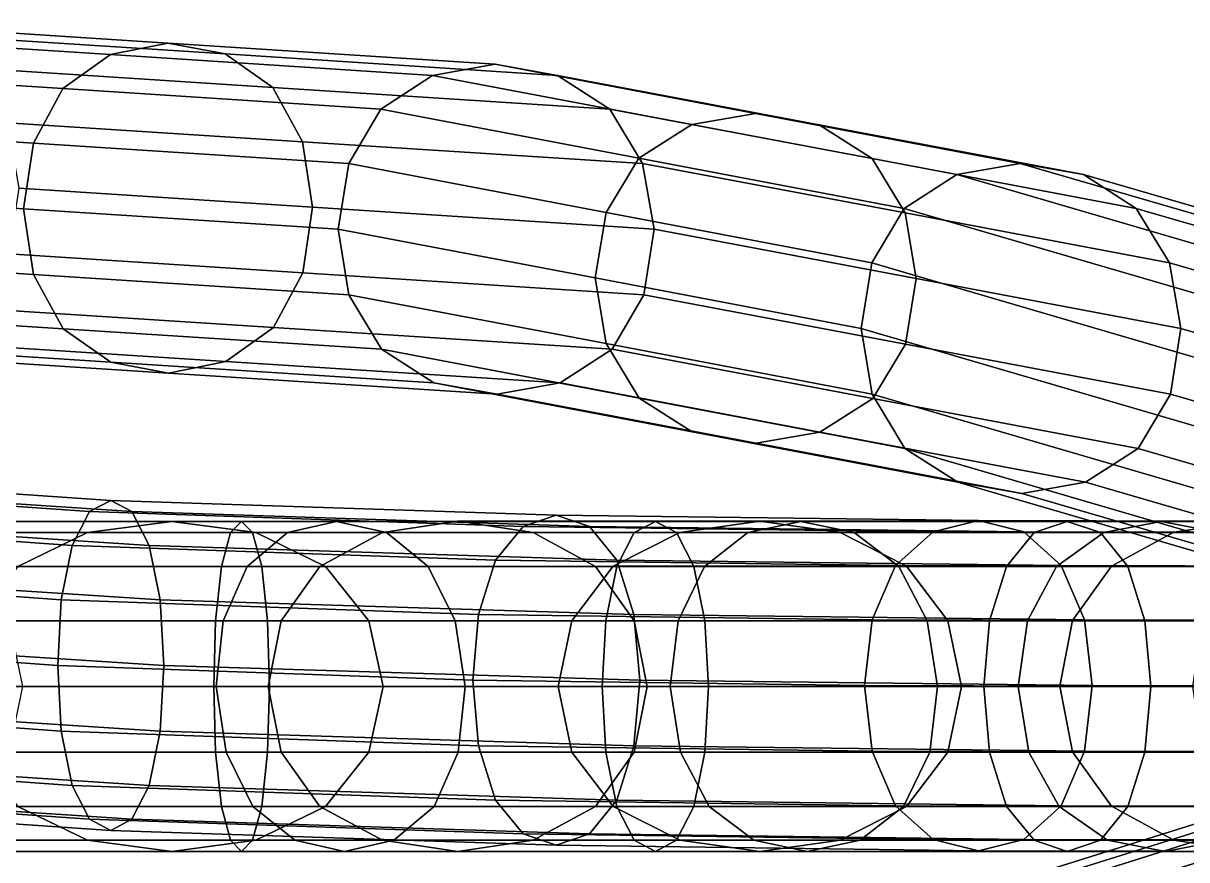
# Model space of a CAD drawing. Extents: x -10606 to 81047, y -69897 to 84397.
# Drawn here: x 47417 to 62993, y -2370 to 8826 of the extents above; entities that cross this region are included whole.
import ezdxf

# ---------------------------------------------------------------- set-up
doc = ezdxf.new("R2010")
doc.units = 0

msp = doc.modelspace()

# ---------------------------------------------------------------- linework, layer by layer
for points in [[(44405.460938, 8675.098633, 97844.484375), (45237.625, 8825.71582, 96836.859375), (49351.300781, 8560.884766, 99582.953125), (48582.949219, 8406.012695, 100628.765625)], [(45237.625, 8825.71582, 96836.859375), (46071.867188, 8675.098633, 95829.523438), (50120.238281, 8414.608398, 98536.34375), (49351.300781, 8560.884766, 99582.953125)], [(43716.789063, 8223.248047, 98679.5), (44405.460938, 8675.098633, 97844.484375), (48582.949219, 8406.012695, 100628.765625), (47946.578125, 7950.667969, 101494.9375)], [(46071.867188, 8675.098633, 95829.523438), (46766.789063, 8223.248047, 94995.390625), (50758.339844, 7966.51709, 97667.820313), (50120.238281, 8414.608398, 98536.34375)], [(49351.300781, 8560.884766, 99582.953125), (53732.355469, 8278.84082, 102507.53125), (52895.554688, 8128.223633, 103503.09375), (48582.949219, 8406.012695, 100628.765625)], [(50120.238281, 8414.608398, 98536.34375), (54571.0625, 8128.223633, 101512.242188), (53732.355469, 8278.84082, 102507.53125), (49351.300781, 8560.884766, 99582.953125)], [(50758.339844, 7966.51709, 97667.820313), (55269.382813, 7676.373047, 100688.054688), (54571.0625, 8128.223633, 101512.242188), (50120.238281, 8414.608398, 98536.34375)], [(48582.949219, 8406.012695, 100628.765625), (52895.554688, 8128.223633, 103503.09375), (52202.976563, 7676.373047, 104328.085938), (47946.578125, 7950.667969, 101494.9375)], [(53732.355469, 8278.84082, 102507.53125), (57219.363281, 7620.085938, 105351.390625), (56366.144531, 7471.519531, 106318.367188), (52895.554688, 8128.223633, 103503.09375)], [(54571.0625, 8128.223633, 101512.242188), (58073.125, 7467.644043, 104383.796875), (57219.363281, 7620.085938, 105351.390625), (53732.355469, 8278.84082, 102507.53125)], [(43289.617188, 7495.265625, 99197.820313), (43716.789063, 8223.248047, 98679.5), (47946.578125, 7950.667969, 101494.9375), (47551.679688, 7220.526367, 102032.4375)], [(46766.789063, 8223.248047, 94995.390625), (47204.03125, 7495.265625, 94478.476563), (51155.914063, 7241.134766, 97126.671875), (50758.339844, 7966.51709, 97667.820313)], [(52895.554688, 8128.223633, 103503.09375), (56366.144531, 7471.519531, 106318.367188), (55659.394531, 7021.463867, 107119.351563), (52202.976563, 7676.373047, 104328.085938)], [(55269.382813, 7676.373047, 100688.054688), (58781.546875, 7014.663086, 103580.914063), (58073.125, 7467.644043, 104383.796875), (54571.0625, 8128.223633, 101512.242188)], [(47946.578125, 7950.667969, 101494.9375), (52202.976563, 7676.373047, 104328.085938), (51773.355469, 6948.390625, 104840.195313), (47551.679688, 7220.526367, 102032.4375)], [(51155.914063, 7241.134766, 97126.671875), (55708.246094, 6948.390625, 100177.242188), (55269.382813, 7676.373047, 100688.054688), (50758.339844, 7966.51709, 97667.820313)], [(52202.976563, 7676.373047, 104328.085938), (55659.394531, 7021.463867, 107119.351563), (55220.777344, 6294.631348, 107616.453125), (51773.355469, 6948.390625, 104840.195313)], [(55708.246094, 6948.390625, 100177.242188), (59222.941406, 6286.57373, 103080.664063), (58781.546875, 7014.663086, 103580.914063), (55269.382813, 7676.373047, 100688.054688)], [(47420.335938, 6341.260742, 102211.210938), (43148.386719, 6616.666992, 99370.757813), (43289.617188, 7495.265625, 99197.820313), (47551.679688, 7220.526367, 102032.4375)], [(51155.914063, 7241.134766, 97126.671875), (47204.03125, 7495.265625, 94478.476563), (47357.414063, 6616.666992, 94307.242188), (51290.359375, 6363.750977, 96943.679688)], [(57219.363281, 7620.085938, 105351.390625), (60762.5625, 6950.715332, 108241.078125), (59914.507813, 6800.098633, 109196.734375), (56366.144531, 7471.519531, 106318.367188)], [(58073.125, 7467.644043, 104383.796875), (61612.113281, 6800.098633, 107285.625), (60762.5625, 6950.715332, 108241.078125), (57219.363281, 7620.085938, 105351.390625)], [(56366.144531, 7471.519531, 106318.367188), (59914.507813, 6800.098633, 109196.734375), (59212.433594, 6348.247559, 109988.648438), (55659.394531, 7021.463867, 107119.351563)], [(58781.546875, 7014.663086, 103580.914063), (62318.683594, 6348.247559, 106494.34375), (61612.113281, 6800.098633, 107285.625), (58073.125, 7467.644043, 104383.796875)], [(51773.355469, 6948.390625, 104840.195313), (51631.210938, 6069.791992, 105011.046875), (47420.335938, 6341.260742, 102211.210938), (47551.679688, 7220.526367, 102032.4375)], [(55861.542969, 6069.791992, 100007.953125), (55708.246094, 6948.390625, 100177.242188), (51155.914063, 7241.134766, 97126.671875), (51290.359375, 6363.750977, 96943.679688)], [(55659.394531, 7021.463867, 107119.351563), (59212.433594, 6348.247559, 109988.648438), (58776.863281, 5620.265625, 110480.210938), (55220.777344, 6294.631348, 107616.453125)], [(59222.941406, 6286.57373, 103080.664063), (62761.488281, 5620.265625, 106003.789063), (62318.683594, 6348.247559, 106494.34375), (58781.546875, 7014.663086, 103580.914063)], [(55220.777344, 6294.631348, 107616.453125), (55074.898438, 5416.534668, 107781.78125), (51631.210938, 6069.791992, 105011.046875), (51773.355469, 6948.390625, 104840.195313)], [(59222.941406, 6286.57373, 103080.664063), (55708.246094, 6948.390625, 100177.242188), (55861.542969, 6069.791992, 100007.953125), (59372.261719, 5408.704102, 102911.4375)], [(60762.5625, 6950.715332, 108241.078125), (66406.648438, 5310.090332, 114069.765625), (65544.6875, 5159.473145, 114952.179688), (59914.507813, 6800.098633, 109196.734375)], [(61612.113281, 6800.098633, 107285.625), (67269.59375, 5159.473145, 113187.492188), (66406.648438, 5310.090332, 114069.765625), (60762.5625, 6950.715332, 108241.078125)], [(59914.507813, 6800.098633, 109196.734375), (65544.6875, 5159.473145, 114952.179688), (64830.882813, 4707.622559, 115683.382813), (59212.433594, 6348.247559, 109988.648438)], [(62318.683594, 6348.247559, 106494.34375), (67986.351563, 4707.622559, 112456.703125), (67269.59375, 5159.473145, 113187.492188), (61612.113281, 6800.098633, 107285.625)], [(43148.386719, 6616.666992, 99370.757813), (47420.335938, 6341.260742, 102211.210938), (47552.800781, 5463.535645, 102030.90625), (43294.132813, 5738.067871, 99198.453125)], [(51160.878906, 5484.841797, 97119.914063), (51290.359375, 6363.750977, 96943.679688), (47357.414063, 6616.666992, 94307.242188), (47223.820313, 5738.067871, 94481.25)], [(47552.800781, 5463.535645, 102030.90625), (47420.335938, 6341.260742, 102211.210938), (51631.210938, 6069.791992, 105011.046875), (51777.5, 5191.192871, 104840.773438)], [(55861.542969, 6069.791992, 100007.953125), (51290.359375, 6363.750977, 96943.679688), (51160.878906, 5484.841797, 97119.914063), (55726.414063, 5191.192871, 100179.789063)], [(58632.503906, 4741.666992, 110644.179688), (55074.898438, 5416.534668, 107781.78125), (55220.777344, 6294.631348, 107616.453125), (58776.863281, 5620.265625, 110480.210938)], [(64387.96875, 3979.640625, 116137.242188), (58776.863281, 5620.265625, 110480.210938), (59212.433594, 6348.247559, 109988.648438), (64830.882813, 4707.622559, 115683.382813)], [(62914.578125, 4741.666992, 105841.046875), (62761.488281, 5620.265625, 106003.789063), (59222.941406, 6286.57373, 103080.664063), (59372.261719, 5408.704102, 102911.4375)], [(67986.351563, 4707.622559, 112456.703125), (62318.683594, 6348.247559, 106494.34375), (62761.488281, 5620.265625, 106003.789063), (68434.03125, 3979.640625, 112003.507813)], [(51777.5, 5191.192871, 104840.773438), (51631.210938, 6069.791992, 105011.046875), (55074.898438, 5416.534668, 107781.78125), (55222.050781, 4537.894531, 107615.007813)], [(59372.261719, 5408.704102, 102911.4375), (55861.542969, 6069.791992, 100007.953125), (55726.414063, 5191.192871, 100179.789063), (59228.617188, 4531.359375, 103074.234375)], [(43294.132813, 5738.067871, 99198.453125), (47552.800781, 5463.535645, 102030.90625), (47949.339844, 4738.014648, 101491.179688), (43727.898438, 5010.085938, 98681.054688)], [(46800.125, 5010.085938, 95000.054688), (50766.699219, 4754.879395, 97656.4375), (51160.878906, 5484.841797, 97119.914063), (47223.820313, 5738.067871, 94481.25)], [(64240.875, 3101.041748, 116288.609375), (58632.503906, 4741.666992, 110644.179688), (58776.863281, 5620.265625, 110480.210938), (64387.96875, 3979.640625, 116137.242188)], [(68434.03125, 3979.640625, 112003.507813), (62761.488281, 5620.265625, 106003.789063), (62914.578125, 4741.666992, 105841.046875), (68586.867188, 3101.041748, 111852.945313)], [(47949.339844, 4738.014648, 101491.179688), (47552.800781, 5463.535645, 102030.90625), (51777.5, 5191.192871, 104840.773438), (52213.171875, 4463.210938, 104329.515625)], [(51160.878906, 5484.841797, 97119.914063), (50766.699219, 4754.879395, 97656.4375), (55299.980469, 4463.210938, 100692.335938), (55726.414063, 5191.192871, 100179.789063)], [(55222.050781, 4537.894531, 107615.007813), (55074.898438, 5416.534668, 107781.78125), (58632.503906, 4741.666992, 110644.179688), (58780.109375, 3863.067871, 110480.664063)], [(62775.710938, 3863.067871, 106005.78125), (62914.578125, 4741.666992, 105841.046875), (59372.261719, 5408.704102, 102911.4375), (59228.617188, 4531.359375, 103074.234375)], [(52213.171875, 4463.210938, 104329.515625), (51777.5, 5191.192871, 104840.773438), (55222.050781, 4537.894531, 107615.007813), (55662.527344, 3809.434326, 107115.804688)], [(55726.414063, 5191.192871, 100179.789063), (55299.980469, 4463.210938, 100692.335938), (58791.085938, 3804.848145, 103570.101563), (59228.617188, 4531.359375, 103074.234375)], [(43727.898438, 5010.085938, 98681.054688), (47949.339844, 4738.014648, 101491.179688), (48588.140625, 4290.102539, 100621.695313), (44426.292969, 4558.234863, 97847.40625)], [(46107.980469, 4558.234863, 95834.578125), (50129.28125, 4299.396973, 98524.039063), (50766.699219, 4754.879395, 97656.4375), (46800.125, 5010.085938, 95000.054688)], [(48588.140625, 4290.102539, 100621.695313), (47949.339844, 4738.014648, 101491.179688), (52213.171875, 4463.210938, 104329.515625), (52914.679688, 4011.360107, 103505.773438)], [(50766.699219, 4754.879395, 97656.4375), (50129.28125, 4299.396973, 98524.039063), (54604.210938, 4011.360107, 101516.882813), (55299.980469, 4463.210938, 100692.335938)], [(64390.101563, 2222.442871, 116137.539063), (58780.109375, 3863.067871, 110480.664063), (58632.503906, 4741.666992, 110644.179688), (64240.875, 3101.041748, 116288.609375)], [(68586.867188, 3101.041748, 111852.945313), (62914.578125, 4741.666992, 105841.046875), (62775.710938, 3863.067871, 106005.78125), (68443.382813, 2222.442871, 112004.820313)], [(44426.292969, 4558.234863, 97847.40625), (48588.140625, 4290.102539, 100621.695313), (49358.929688, 4144.185547, 99572.5625), (45268.179688, 4407.618164, 96841.140625)], [(45268.179688, 4407.618164, 96841.140625), (49358.929688, 4144.185547, 99572.5625), (50129.28125, 4299.396973, 98524.039063), (46107.980469, 4558.234863, 95834.578125)], [(55662.527344, 3809.434326, 107115.804688), (55222.050781, 4537.894531, 107615.007813), (58780.109375, 3863.067871, 110480.664063), (59220.417969, 3135.085938, 109989.765625)], [(58791.085938, 3804.848145, 103570.101563), (62342.640625, 3135.085938, 106497.695313), (62775.710938, 3863.067871, 106005.78125), (59228.617188, 4531.359375, 103074.234375)], [(52914.679688, 4011.360107, 103505.773438), (52213.171875, 4463.210938, 104329.515625), (55662.527344, 3809.434326, 107115.804688), (56372.039063, 3356.772217, 106311.6875)], [(55299.980469, 4463.210938, 100692.335938), (54604.210938, 4011.360107, 101516.882813), (58083.425781, 3354.418945, 104372.117188), (58791.085938, 3804.848145, 103570.101563)], [(49358.929688, 4144.185547, 99572.5625), (48588.140625, 4290.102539, 100621.695313), (52914.679688, 4011.360107, 103505.773438), (53760.402344, 3860.743164, 102511.460938)], [(50129.28125, 4299.396973, 98524.039063), (49358.929688, 4144.185547, 99572.5625), (53760.402344, 3860.743164, 102511.460938), (54604.210938, 4011.360107, 101516.882813)], [(53760.402344, 3860.743164, 102511.460938), (52914.679688, 4011.360107, 103505.773438), (56372.039063, 3356.772217, 106311.6875), (57228.042969, 3205.07959, 105341.554688)], [(54604.210938, 4011.360107, 101516.882813), (53760.402344, 3860.743164, 102511.460938), (57228.042969, 3205.07959, 105341.554688), (58083.425781, 3354.418945, 104372.117188)], [(56372.039063, 3356.772217, 106311.6875), (55662.527344, 3809.434326, 107115.804688), (59220.417969, 3135.085938, 109989.765625), (59929.480469, 2683.235107, 109198.835938)], [(58791.085938, 3804.848145, 103570.101563), (58083.425781, 3354.418945, 104372.117188), (61638.066406, 2683.235107, 107289.257813), (62342.640625, 3135.085938, 106497.695313)], [(64836.136719, 1494.46106, 115684.109375), (59220.417969, 3135.085938, 109989.765625), (58780.109375, 3863.067871, 110480.664063), (64390.101563, 2222.442871, 116137.539063)], [(68443.382813, 2222.442871, 112004.820313), (62775.710938, 3863.067871, 106005.78125), (62342.640625, 3135.085938, 106497.695313), (68002.109375, 1494.460938, 112458.914063)], [(57228.042969, 3205.07959, 105341.554688), (56372.039063, 3356.772217, 106311.6875), (59929.480469, 2683.235107, 109198.835938), (60784.523438, 2532.618164, 108244.148438)], [(58083.425781, 3354.418945, 104372.117188), (57228.042969, 3205.07959, 105341.554688), (60784.523438, 2532.618164, 108244.148438), (61638.066406, 2683.235107, 107289.257813)], [(65554.53125, 1042.610229, 114953.554688), (59929.480469, 2683.235107, 109198.835938), (59220.417969, 3135.085938, 109989.765625), (64836.136719, 1494.46106, 115684.109375)], [(68002.109375, 1494.460938, 112458.914063), (62342.640625, 3135.085938, 106497.695313), (61638.066406, 2683.235107, 107289.257813), (67286.664063, 1042.610107, 113189.882813)], [(42920.199219, 2825.715088, -175205), (48587.464844, 2440.29834, -173351.28125), (48305.125, 2289.681396, -172228.453125), (42772.085938, 2675.098145, -174027.515625)], [(43068.3125, 2675.098145, -176382.484375), (48869.804688, 2289.681396, -174474.109375), (48587.464844, 2440.29834, -173351.28125), (42920.199219, 2825.715088, -175205)], [(42772.085938, 2675.098145, -174027.515625), (48305.125, 2289.681396, -172228.453125), (48071.1875, 1837.830688, -171298.109375), (42649.367188, 2223.247314, -173051.875)], [(43191.03125, 2223.247314, -177358.125), (49103.742188, 1837.830688, -175404.453125), (48869.804688, 2289.681396, -174474.109375), (43068.3125, 2675.098145, -176382.484375)], [(66421.09375, 891.993225, 114071.789063), (60784.523438, 2532.618164, 108244.148438), (59929.480469, 2683.235107, 109198.835938), (65554.53125, 1042.610229, 114953.554688)], [(67286.664063, 1042.610107, 113189.882813), (61638.066406, 2683.235107, 107289.257813), (60784.523438, 2532.618164, 108244.148438), (66421.09375, 891.993225, 114071.789063)], [(48587.464844, 2440.29834, -173351.28125), (54552.269531, 2242.381836, -170670.5), (54107.933594, 2091.764893, -169627.046875), (48305.125, 2289.681396, -172228.453125)], [(48869.804688, 2289.681396, -174474.109375), (54996.601563, 2091.764893, -171713.953125), (54552.269531, 2242.381836, -170670.5), (48587.464844, 2440.29834, -173351.28125)], [(47925.984375, 1109.848755, -170720.65625), (42573.195313, 1495.265503, -172446.3125), (42649.367188, 2223.247314, -173051.875), (48071.1875, 1837.830688, -171298.109375)], [(49103.742188, 1837.830688, -175404.453125), (43191.03125, 2223.247314, -177358.125), (43267.203125, 1495.265503, -177963.6875), (49248.941406, 1109.848755, -175981.90625)], [(48305.125, 2289.681396, -172228.453125), (54107.933594, 2091.764893, -169627.046875), (53739.769531, 1639.914063, -168762.484375), (48071.1875, 1837.830688, -171298.109375)], [(49103.742188, 1837.830688, -175404.453125), (55364.765625, 1639.914063, -172578.515625), (54996.601563, 2091.764893, -171713.953125), (48869.804688, 2289.681396, -174474.109375)], [(54552.269531, 2242.381836, -170670.5), (60204.570313, 2169.465088, -167070.96875), (59598.238281, 2018.848267, -166134.671875), (54107.933594, 2091.764893, -169627.046875)], [(54996.601563, 2091.764893, -171713.953125), (60810.902344, 2018.848267, -168007.265625), (60204.570313, 2169.465088, -167070.96875), (54552.269531, 2242.381836, -170670.5)], [(51612.328125, 2159.048584, -54109.917969), (43828.148438, 2159.048584, -48913.429688), (43189.507813, 2008.431519, -49896.800781), (50953.179688, 2008.431519, -55083.207031)], [(49403.601563, 2159.208984, 91859.820313), (44694.023438, 2159.123779, 94865.664063), (43612.601563, 2008.501221, 94160.390625), (48277.890625, 2008.578125, 91181.375)], [(52278.710938, 2008.431519, -53140.085938), (44474.664063, 2008.431519, -47933.824219), (43828.148438, 2159.048584, -48913.429688), (51612.328125, 2159.048584, -54109.917969)], [(50529.3125, 2008.599487, 92538.257813), (45775.414063, 2008.509277, 95570.921875), (44694.023438, 2159.123779, 94865.664063), (49403.601563, 2159.208984, 91859.820313)], [(45002.25, 2008.431519, 193171.0625), (50191.257813, 2008.431519, 191500.28125), (50339.367188, 2159.048584, 192870.3125), (45062.417969, 2159.048584, 194595.25)], [(45062.417969, 2159.048584, 194595.25), (50339.367188, 2159.048584, 192870.3125), (50487.476563, 2008.431519, 194240.34375), (45122.589844, 2008.431519, 196019.4375)], [(48277.890625, 2008.578125, 91181.375), (52224.164063, 2009.089111, 88418.125), (53233.105469, 2159.755371, 89174.828125), (49403.601563, 2159.208984, 91859.820313)], [(49403.601563, 2159.208984, 91859.820313), (53233.105469, 2159.755371, 89174.828125), (54242.15625, 2009.157593, 89931.617188), (50529.3125, 2008.599487, 92538.257813)], [(55879, 2159.048584, 190027.34375), (50339.367188, 2159.048584, 192870.3125), (50191.257813, 2008.431519, 191500.28125), (55596.664063, 2008.431519, 188746.875)], [(56161.339844, 2008.431519, 191307.8125), (50487.476563, 2008.431519, 194240.34375), (50339.367188, 2159.048584, 192870.3125), (55879, 2159.048584, 190027.34375)], [(57827.628906, 2159.048584, -58821.628906), (51612.328125, 2159.048584, -54109.917969), (50953.179688, 2008.431519, -55083.207031), (57118.667969, 2008.431519, -59759.855469)], [(58542.25, 2008.431519, -57886.117188), (52278.710938, 2008.431519, -53140.085938), (51612.328125, 2159.048584, -54109.917969), (57827.628906, 2159.048584, -58821.628906)], [(53233.105469, 2159.755371, 89174.828125), (52224.164063, 2009.089111, 88418.125), (56205.128906, 2009.604614, 85630.578125), (57279.226563, 2160.332764, 86337.960938)], [(54242.15625, 2009.157593, 89931.617188), (53233.105469, 2159.755371, 89174.828125), (57279.226563, 2160.332764, 86337.960938), (58353.328125, 2009.775513, 87045.320313)], [(54107.933594, 2091.764893, -169627.046875), (59598.238281, 2018.848267, -166134.671875), (59095.847656, 1566.997314, -165358.875), (53739.769531, 1639.914063, -168762.484375)], [(55364.765625, 1639.914063, -172578.515625), (61313.292969, 1566.997314, -168783.0625), (60810.902344, 2018.848267, -168007.265625), (54996.601563, 2091.764893, -171713.953125)], [(61393.515625, 2159.048584, 186225.984375), (55879, 2159.048584, 190027.34375), (55596.664063, 2008.431519, 188746.875), (60949.183594, 2008.431519, 185067.015625)], [(61837.851563, 2008.431519, 187384.96875), (56161.339844, 2008.431519, 191307.8125), (55879, 2159.048584, 190027.34375), (61393.515625, 2159.048584, 186225.984375)], [(63832.792969, 2163.382813, 81188.789063), (57279.226563, 2160.332764, 86337.960938), (56205.128906, 2009.604614, 85630.578125), (62822.683594, 2012.390747, 80469.601563)], [(62652.5625, 2159.048584, -63203.808594), (57827.628906, 2159.048584, -58821.628906), (57118.667969, 2008.431519, -59759.855469), (61882.070313, 2008.431519, -64074.753906)], [(64842.898438, 2012.967651, 81907.921875), (58353.328125, 2009.775513, 87045.320313), (57279.226563, 2160.332764, 86337.960938), (63832.792969, 2163.382813, 81188.789063)], [(63426.777344, 2008.431519, -62334.640625), (58542.25, 2008.431519, -57886.117188), (57827.628906, 2159.048584, -58821.628906), (62652.5625, 2159.048584, -63203.808594)], [(60204.570313, 2169.465088, -167070.96875), (64934.335938, 2159.048584, -162461), (64193.777344, 2008.431519, -161662.671875), (59598.238281, 2018.848267, -166134.671875)], [(60810.902344, 2018.848267, -168007.265625), (65674.898438, 2008.431519, -163259.328125), (64934.335938, 2159.048584, -162461), (60204.570313, 2169.465088, -167070.96875)], [(66481.15625, 2159.048584, 181657.84375), (61393.515625, 2159.048584, 186225.984375), (60949.183594, 2008.431519, 185067.015625), (65874.828125, 2008.431519, 180648.140625)], [(67087.492188, 2008.431519, 182667.546875), (61837.851563, 2008.431519, 187384.96875), (61393.515625, 2159.048584, 186225.984375), (66481.15625, 2159.048584, 181657.84375)], [(66265.648438, 2159.048584, -67411.6875), (62652.5625, 2159.048584, -63203.808594), (61882.070313, 2008.431519, -64074.753906), (65439.484375, 2008.431519, -68175.921875)], [(67093.78125, 2008.431519, -66648.398438), (63426.777344, 2008.431519, -62334.640625), (62652.5625, 2159.048584, -63203.808594), (66265.648438, 2159.048584, -67411.6875)], [(68733.96875, 2169.322266, 76647.335938), (63832.792969, 2163.382813, 81188.789063), (62822.683594, 2012.390747, 80469.601563), (67782.21875, 2017.816284, 75963.28125)], [(50953.179688, 2008.431519, -55083.207031), (43189.507813, 2008.431519, -49896.800781), (42668.898438, 1556.580688, -50715.6875), (50414.871094, 1556.580688, -55893.402344)], [(48277.890625, 2008.578125, 91181.375), (43612.601563, 2008.501221, 94160.390625), (42716.542969, 1556.643677, 93576.007813), (47345.160156, 1556.711914, 90619.234375)], [(52838.699219, 1556.580688, -52340.269531), (45018.898438, 1556.580688, -47126.242188), (44474.664063, 2008.431519, -47933.824219), (52278.710938, 2008.431519, -53140.085938)], [(44952.394531, 1556.580688, 191991.03125), (50068.535156, 1556.580688, 190365.109375), (50191.257813, 2008.431519, 191500.28125), (45002.25, 2008.431519, 193171.0625)], [(45122.589844, 2008.431519, 196019.4375), (50487.476563, 2008.431519, 194240.34375), (50610.199219, 1556.580688, 195375.515625), (45172.445313, 1556.580688, 197199.484375)], [(51462.042969, 1556.744873, 93100.390625), (46671.40625, 1556.655762, 96155.265625), (45775.414063, 2008.509277, 95570.921875), (50529.3125, 2008.599487, 92538.257813)], [(47345.160156, 1556.711914, 90619.234375), (51388.265625, 1557.177734, 87791.203125), (52224.164063, 2009.089111, 88418.125), (48277.890625, 2008.578125, 91181.375)], [(55596.664063, 2008.431519, 188746.875), (50191.257813, 2008.431519, 191500.28125), (50068.535156, 1556.580688, 190365.109375), (55362.726563, 1556.580688, 187685.90625)], [(57118.667969, 2008.431519, -59759.855469), (50953.179688, 2008.431519, -55083.207031), (50414.871094, 1556.580688, -55893.402344), (56537.386719, 1556.580688, -60540.179688)], [(56395.277344, 1556.580688, 192368.78125), (50610.199219, 1556.580688, 195375.515625), (50487.476563, 2008.431519, 194240.34375), (56161.339844, 2008.431519, 191307.8125)], [(50529.3125, 2008.599487, 92538.257813), (54242.15625, 2009.157593, 89931.617188), (55078.308594, 1557.279053, 90558.734375), (51462.042969, 1556.744873, 93100.390625)], [(52224.164063, 2009.089111, 88418.125), (51388.265625, 1557.177734, 87791.203125), (55315.15625, 1557.630249, 85044.453125), (56205.128906, 2009.604614, 85630.578125)], [(59140.511719, 1556.580688, -57113.914063), (52838.699219, 1556.580688, -52340.269531), (52278.710938, 2008.431519, -53140.085938), (58542.25, 2008.431519, -57886.117188)], [(55078.308594, 1557.279053, 90558.734375), (54242.15625, 2009.157593, 89931.617188), (58353.328125, 2009.775513, 87045.320313), (59243.296875, 1557.894165, 87631.40625)], [(62822.683594, 2012.390747, 80469.601563), (56205.128906, 2009.604614, 85630.578125), (55315.15625, 1557.630249, 85044.453125), (61985.738281, 1560.123047, 79873.65625)], [(60949.183594, 2008.431519, 185067.015625), (55596.664063, 2008.431519, 188746.875), (55362.726563, 1556.580688, 187685.90625), (60581.019531, 1556.580688, 184106.71875)], [(62206.015625, 1556.580688, 188345.265625), (56395.277344, 1556.580688, 192368.78125), (56161.339844, 2008.431519, 191307.8125), (61837.851563, 2008.431519, 187384.96875)], [(61882.070313, 2008.431519, -64074.753906), (57118.667969, 2008.431519, -59759.855469), (56537.386719, 1556.580688, -60540.179688), (61247.703125, 1556.580688, -64798.332031)], [(65679.84375, 1561.013672, 82503.726563), (59243.296875, 1557.894165, 87631.40625), (58353.328125, 2009.775513, 87045.320313), (64842.898438, 2012.967651, 81907.921875)], [(64072.3125, 1556.580688, -61616.40625), (59140.511719, 1556.580688, -57113.914063), (58542.25, 2008.431519, -57886.117188), (63426.777344, 2008.431519, -62334.640625)], [(59598.238281, 2018.848267, -166134.671875), (64193.777344, 2008.431519, -161662.671875), (63580.171875, 1556.580688, -161001.203125), (59095.847656, 1566.997314, -165358.875)], [(65874.828125, 2008.431519, 180648.140625), (60949.183594, 2008.431519, 185067.015625), (60581.019531, 1556.580688, 184106.71875), (65372.433594, 1556.580688, 179811.515625)], [(61313.292969, 1566.997314, -168783.0625), (66288.5, 1556.580688, -163920.796875), (65674.898438, 2008.431519, -163259.328125), (60810.902344, 2018.848267, -168007.265625)], [(65439.484375, 2008.431519, -68175.921875), (61882.070313, 2008.431519, -64074.753906), (61247.703125, 1556.580688, -64798.332031), (64757.085938, 1556.580688, -68810.171875)], [(67589.882813, 1556.580688, 183504.171875), (62206.015625, 1556.580688, 188345.265625), (61837.851563, 2008.431519, 187384.96875), (67087.492188, 2008.431519, 182667.546875)], [(67782.21875, 2017.816284, 75963.28125), (62822.683594, 2012.390747, 80469.601563), (61985.738281, 1560.123047, 79873.65625), (66993.625, 1564.977417, 75396.359375)], [(53511.253906, 911.932129, -168225.84375), (47925.984375, 1109.848755, -170720.65625), (48071.1875, 1837.830688, -171298.109375), (53739.769531, 1639.914063, -168762.484375)], [(55364.765625, 1639.914063, -172578.515625), (49103.742188, 1837.830688, -175404.453125), (49248.941406, 1109.848755, -175981.90625), (55593.285156, 911.932129, -173115.15625)], [(58784.019531, 839.015503, -164877.359375), (53511.253906, 911.932129, -168225.84375), (53739.769531, 1639.914063, -168762.484375), (59095.847656, 1566.997314, -165358.875)], [(61466.25, 831.786804, 79503.679688), (61985.738281, 1560.123047, 79873.65625), (55315.15625, 1557.630249, 85044.453125), (54762.761719, 829.543396, 84680.625)], [(55597.332031, 829.214722, 90948), (55078.308594, 1557.279053, 90558.734375), (59243.296875, 1557.894165, 87631.40625), (59795.691406, 829.769104, 87995.164063)], [(61313.292969, 1566.997314, -168783.0625), (55364.765625, 1639.914063, -172578.515625), (55593.285156, 911.932129, -173115.15625), (61625.125, 839.015503, -169264.578125)], [(63199.3125, 828.598816, -160590.640625), (58784.019531, 839.015503, -164877.359375), (59095.847656, 1566.997314, -165358.875), (63580.171875, 1556.580688, -161001.203125)], [(59795.691406, 829.769104, 87995.164063), (59243.296875, 1557.894165, 87631.40625), (65679.84375, 1561.013672, 82503.726563), (66199.328125, 832.548584, 82873.453125)], [(66288.5, 1556.580688, -163920.796875), (61313.292969, 1566.997314, -168783.0625), (61625.125, 839.015503, -169264.578125), (66669.359375, 828.598816, -164331.359375)], [(66504.148438, 836.155457, 75044.296875), (66993.625, 1564.977417, 75396.359375), (61985.738281, 1560.123047, 79873.65625), (61466.25, 831.786804, 79503.679688)], [(42357.460938, 828.598816, -51229.558594), (50091.492188, 828.598816, -56401.421875), (50414.871094, 1556.580688, -55893.402344), (42668.898438, 1556.580688, -50715.6875)], [(47877.585938, 231.25, -170528.171875), (42547.804688, 616.666687, -172244.453125), (42573.195313, 1495.265503, -172446.3125), (47925.984375, 1109.848755, -170720.65625)], [(49248.941406, 1109.848755, -175981.90625), (43267.203125, 1495.265503, -177963.6875), (43292.59375, 616.666687, -178165.546875), (49297.34375, 231.25, -176174.390625)], [(44952.394531, 1556.580688, 191991.03125), (44921.449219, 828.598816, 191258.578125), (49992.363281, 828.598816, 189660.515625), (50068.535156, 1556.580688, 190365.109375)], [(45368.398438, 828.598816, -46630.582031), (45018.898438, 1556.580688, -47126.242188), (52838.699219, 1556.580688, -52340.269531), (53197.023438, 828.598816, -51848.96875)], [(45203.390625, 828.598816, 197931.921875), (45172.445313, 1556.580688, 197199.484375), (50610.199219, 1556.580688, 195375.515625), (50686.371094, 828.598816, 196080.109375)], [(52040.976563, 828.745117, 93449.296875), (47227.527344, 828.665283, 96517.953125), (46671.40625, 1556.655762, 96155.265625), (51462.042969, 1556.744873, 93100.390625)], [(46766.222656, 828.716858, 90270.320313), (50869.460938, 829.140991, 87402.09375), (51388.265625, 1557.177734, 87791.203125), (47345.160156, 1556.711914, 90619.234375)], [(55362.726563, 1556.580688, 187685.90625), (50068.535156, 1556.580688, 190365.109375), (49992.363281, 828.598816, 189660.515625), (55217.523438, 828.598816, 187027.375)], [(50091.492188, 828.598816, -56401.421875), (56185, 828.598816, -61028.546875), (56537.386719, 1556.580688, -60540.179688), (50414.871094, 1556.580688, -55893.402344)], [(56540.480469, 828.598816, 193027.3125), (50686.371094, 828.598816, 196080.109375), (50610.199219, 1556.580688, 195375.515625), (56395.277344, 1556.580688, 192368.78125)], [(51388.265625, 1557.177734, 87791.203125), (50869.460938, 829.140991, 87402.09375), (54762.761719, 829.543396, 84680.625), (55315.15625, 1557.630249, 85044.453125)], [(51462.042969, 1556.744873, 93100.390625), (55078.308594, 1557.279053, 90558.734375), (55597.332031, 829.214722, 90948), (52040.976563, 828.745117, 93449.296875)], [(53197.023438, 828.598816, -51848.96875), (52838.699219, 1556.580688, -52340.269531), (59140.511719, 1556.580688, -57113.914063), (59520.253906, 828.598816, -56638.640625)], [(60581.019531, 1556.580688, 184106.71875), (55362.726563, 1556.580688, 187685.90625), (55217.523438, 828.598816, 187027.375), (60352.503906, 828.598816, 183510.671875)], [(56185, 828.598816, -61028.546875), (60859.488281, 828.598816, -65250.09375), (61247.703125, 1556.580688, -64798.332031), (56537.386719, 1556.580688, -60540.179688)], [(62434.53125, 828.598816, 188941.296875), (56540.480469, 828.598816, 193027.3125), (56395.277344, 1556.580688, 192368.78125), (62206.015625, 1556.580688, 188345.265625)], [(59520.253906, 828.598816, -56638.640625), (59140.511719, 1556.580688, -57113.914063), (64072.3125, 1556.580688, -61616.40625), (64478.519531, 828.598816, -61173.253906)], [(65372.433594, 1556.580688, 179811.515625), (60581.019531, 1556.580688, 184106.71875), (60352.503906, 828.598816, 183510.671875), (65060.605469, 828.598816, 179292.234375)], [(60859.488281, 828.598816, -65250.09375), (64336.453125, 828.598816, -69205.242188), (64757.085938, 1556.580688, -68810.171875), (61247.703125, 1556.580688, -64798.332031)], [(67901.710938, 828.598816, 184023.4375), (62434.53125, 828.598816, 188941.296875), (62206.015625, 1556.580688, 188345.265625), (67589.882813, 1556.580688, 183504.171875)], [(53435.082031, 33.333336, -168046.96875), (47877.585938, 231.25, -170528.171875), (47925.984375, 1109.848755, -170720.65625), (53511.253906, 911.932129, -168225.84375)], [(55593.285156, 911.932129, -173115.15625), (49248.941406, 1109.848755, -175981.90625), (49297.34375, 231.25, -176174.390625), (55669.457031, 33.333336, -173294.03125)], [(42270.273438, -50, -51408.804688), (49998.960938, -50, -56578.066406), (50091.492188, 828.598816, -56401.421875), (42357.460938, 828.598816, -51229.558594)], [(44921.449219, 828.598816, 191258.578125), (44911.132813, -50, 191014.4375), (49966.972656, -50, 189425.65625), (49992.363281, 828.598816, 189660.515625)], [(45213.703125, -50, 198176.078125), (45203.390625, 828.598816, 197931.921875), (50686.371094, 828.598816, 196080.109375), (50711.761719, -50, 196314.96875)], [(45501.523438, -50, -46473.320313), (45368.398438, 828.598816, -46630.582031), (53197.023438, 828.598816, -51848.96875), (53331.722656, -50, -51692.503906)], [(50696.519531, -49.507, 87272.390625), (50869.460938, 829.140991, 87402.09375), (46766.222656, 828.716858, 90270.320313), (46573.242188, -49.892952, 90154.007813)], [(52233.957031, -49.880127, 93565.59375), (47412.894531, -49.945694, 96638.84375), (47227.527344, 828.665283, 96517.953125), (52040.976563, 828.745117, 93449.296875)], [(55217.523438, 828.598816, 187027.375), (49992.363281, 828.598816, 189660.515625), (49966.972656, -50, 189425.65625), (55169.121094, -50, 186807.859375)], [(49998.960938, -50, -56578.066406), (56079.488281, -50, -61197.050781), (56185, 828.598816, -61028.546875), (50091.492188, 828.598816, -56401.421875)], [(56588.882813, -50, 193246.8125), (50711.761719, -50, 196314.96875), (50686.371094, 828.598816, 196080.109375), (56540.480469, 828.598816, 193027.3125)], [(54762.761719, 829.543396, 84680.625), (50869.460938, 829.140991, 87402.09375), (50696.519531, -49.507, 87272.390625), (54578.628906, -49.14362, 84559.320313)], [(55597.332031, 829.214722, 90948), (55770.335938, -49.497032, 91077.75), (52233.957031, -49.880127, 93565.59375), (52040.976563, 828.745117, 93449.296875)], [(53331.722656, -50, -51692.503906), (53197.023438, 828.598816, -51848.96875), (59520.253906, 828.598816, -56638.640625), (59658.785156, -50, -56485.933594)], [(58680.074219, -39.583332, -164716.84375), (53435.082031, 33.333336, -168046.96875), (53511.253906, 911.932129, -168225.84375), (58784.019531, 839.015503, -164877.359375)], [(61293.089844, -47.109715, 79380.25), (61466.25, 831.786804, 79503.679688), (54762.761719, 829.543396, 84680.625), (54578.628906, -49.14362, 84559.320313)], [(60352.503906, 828.598816, 183510.671875), (55217.523438, 828.598816, 187027.375), (55169.121094, -50, 186807.859375), (60276.332031, -50, 183311.984375)], [(61625.125, 839.015503, -169264.578125), (55593.285156, 911.932129, -173115.15625), (55669.457031, 33.333336, -173294.03125), (61729.066406, -39.583332, -169425.09375)], [(59979.820313, -49.041019, 88116.382813), (55770.335938, -49.497032, 91077.75), (55597.332031, 829.214722, 90948), (59795.691406, 829.769104, 87995.164063)], [(56079.488281, -50, -61197.050781), (60737.941406, -50, -65404.441406), (60859.488281, 828.598816, -65250.09375), (56185, 828.598816, -61028.546875)], [(62510.707031, -50, 189139.984375), (56588.882813, -50, 193246.8125), (56540.480469, 828.598816, 193027.3125), (62434.53125, 828.598816, 188941.296875)], [(63072.359375, -50, -160453.78125), (58680.074219, -39.583332, -164716.84375), (58784.019531, 839.015503, -164877.359375), (63199.3125, 828.598816, -160590.640625)], [(59658.785156, -50, -56485.933594), (59520.253906, 828.598816, -56638.640625), (64478.519531, 828.598816, -61173.253906), (64621.777344, -50, -61029.296875)], [(59979.820313, -49.041019, 88116.382813), (59795.691406, 829.769104, 87995.164063), (66199.328125, 832.548584, 82873.453125), (66372.492188, -46.763439, 82996.585938)], [(65060.605469, 828.598816, 179292.234375), (60352.503906, 828.598816, 183510.671875), (60276.332031, -50, 183311.984375), (64956.664063, -50, 179119.140625)], [(60737.941406, -50, -65404.441406), (64200.398438, -50, -69338.921875), (64336.453125, 828.598816, -69205.242188), (60859.488281, 828.598816, -65250.09375)], [(66340.992188, -43.148949, 74926.695313), (66504.148438, 836.155457, 75044.296875), (61466.25, 831.786804, 79503.679688), (61293.089844, -47.109715, 79380.25)], [(66669.359375, 828.598816, -164331.359375), (61625.125, 839.015503, -169264.578125), (61729.066406, -39.583332, -169425.09375), (66796.3125, -50, -164468.21875)], [(68005.65625, -50, 184196.53125), (62510.707031, -50, 189139.984375), (62434.53125, 828.598816, 188941.296875), (67901.710938, 828.598816, 184023.4375)], [(47925.984375, -647.348816, -170720.65625), (42573.195313, -261.932129, -172446.3125), (42547.804688, 616.666687, -172244.453125), (47877.585938, 231.25, -170528.171875)], [(49297.34375, 231.25, -176174.390625), (43292.59375, 616.666687, -178165.546875), (43267.203125, -261.932129, -177963.6875), (49248.941406, -647.348816, -175981.90625)], [(53511.253906, -845.265503, -168225.84375), (47925.984375, -647.348816, -170720.65625), (47877.585938, 231.25, -170528.171875), (53435.082031, 33.333336, -168046.96875)], [(55669.457031, 33.333336, -173294.03125), (49297.34375, 231.25, -176174.390625), (49248.941406, -647.348816, -175981.90625), (55593.285156, -845.265503, -173115.15625)], [(58784.019531, -918.182129, -164877.359375), (53511.253906, -845.265503, -168225.84375), (53435.082031, 33.333336, -168046.96875), (58680.074219, -39.583332, -164716.84375)], [(61729.066406, -39.583332, -169425.09375), (55669.457031, 33.333336, -173294.03125), (55593.285156, -845.265503, -173115.15625), (61625.125, -918.182129, -169264.578125)], [(42403.398438, -928.598816, -51251.542969), (50133.660156, -928.598816, -56421.601563), (49998.960938, -50, -56578.066406), (42270.273438, -50, -51408.804688)], [(44911.132813, -50, 191014.4375), (44921.449219, -928.598816, 191258.578125), (49992.363281, -928.598816, 189660.515625), (49966.972656, -50, 189425.65625)], [(45203.390625, -928.598816, 197931.921875), (45213.703125, -50, 198176.078125), (50711.761719, -50, 196314.96875), (50686.371094, -928.598816, 196080.109375)], [(45414.335938, -928.598816, -46652.566406), (45501.523438, -50, -46473.320313), (53331.722656, -50, -51692.503906), (53239.191406, -928.598816, -51869.148438)], [(50696.519531, -49.507, 87272.390625), (46573.242188, -49.892952, 90154.007813), (46766.21875, -928.501892, 90270.304688), (50869.425781, -928.15387, 87402.070313)], [(52233.957031, -49.880127, 93565.59375), (52040.976563, -928.506226, 93449.289063), (47227.523438, -928.556763, 96517.945313), (47412.894531, -49.945694, 96638.84375)], [(55169.121094, -50, 186807.859375), (49966.972656, -50, 189425.65625), (49992.363281, -928.598816, 189660.515625), (55217.523438, -928.598816, 187027.375)], [(50133.660156, -928.598816, -56421.601563), (56218.019531, -928.598816, -61044.34375), (56079.488281, -50, -61197.050781), (49998.960938, -50, -56578.066406)], [(56540.480469, -928.598816, 193027.3125), (50686.371094, -928.598816, 196080.109375), (50711.761719, -50, 196314.96875), (56588.882813, -50, 193246.8125)], [(54762.757813, -927.823669, 84680.539063), (54578.628906, -49.14362, 84559.320313), (50696.519531, -49.507, 87272.390625), (50869.425781, -928.15387, 87402.070313)], [(55597.300781, -928.209045, 90947.976563), (52040.976563, -928.506226, 93449.289063), (52233.957031, -49.880127, 93565.59375), (55770.335938, -49.497032, 91077.75)], [(53239.191406, -928.598816, -51869.148438), (53331.722656, -50, -51692.503906), (59658.785156, -50, -56485.933594), (59553.273438, -928.598816, -56654.441406)], [(61466.25, -925.982605, 79503.382813), (61293.089844, -47.109715, 79380.25), (54578.628906, -49.14362, 84559.320313), (54762.757813, -927.823669, 84680.539063)], [(60276.332031, -50, 183311.984375), (55169.121094, -50, 186807.859375), (55217.523438, -928.598816, 187027.375), (60352.503906, -928.598816, 183510.671875)], [(59979.820313, -49.041019, 88116.382813), (59795.691406, -927.858154, 87995.070313), (55597.300781, -928.209045, 90947.976563), (55770.335938, -49.497032, 91077.75)], [(56218.019531, -928.598816, -61044.34375), (60881.199219, -928.598816, -65260.484375), (60737.941406, -50, -65404.441406), (56079.488281, -50, -61197.050781)], [(62434.53125, -928.598816, 188941.296875), (56540.480469, -928.598816, 193027.3125), (56588.882813, -50, 193246.8125), (62510.707031, -50, 189139.984375)], [(63199.3125, -928.598816, -160590.640625), (58784.019531, -918.182129, -164877.359375), (58680.074219, -39.583332, -164716.84375), (63072.359375, -50, -160453.78125)], [(59553.273438, -928.598816, -56654.441406), (59658.785156, -50, -56485.933594), (64621.777344, -50, -61029.296875), (64500.230469, -928.598816, -61183.644531)], [(59795.691406, -927.858154, 87995.070313), (59979.820313, -49.041019, 88116.382813), (66372.492188, -46.763439, 82996.585938), (66199.328125, -926.099121, 82873.15625)], [(64956.664063, -50, 179119.140625), (60276.332031, -50, 183311.984375), (60352.503906, -928.598816, 183510.671875), (65060.605469, -928.598816, 179292.234375)], [(60881.199219, -928.598816, -65260.484375), (64347.9375, -928.598816, -69210.734375), (64200.398438, -50, -69338.921875), (60737.941406, -50, -65404.441406)], [(66504.148438, -922.3974, 75043.601563), (66340.992188, -43.148949, 74926.695313), (61293.089844, -47.109715, 79380.25), (61466.25, -925.982605, 79503.382813)], [(66796.3125, -50, -164468.21875), (61729.066406, -39.583332, -169425.09375), (61625.125, -918.182129, -169264.578125), (66669.359375, -928.598816, -164331.359375)], [(67901.710938, -928.598816, 184023.4375), (62434.53125, -928.598816, 188941.296875), (62510.707031, -50, 189139.984375), (68005.65625, -50, 184196.53125)], [(48071.1875, -1375.330688, -171298.109375), (42649.367188, -989.914001, -173051.875), (42573.195313, -261.932129, -172446.3125), (47925.984375, -647.348816, -170720.65625)], [(49248.941406, -647.348816, -175981.90625), (43267.203125, -261.932129, -177963.6875), (43191.03125, -989.914001, -177358.125), (49103.742188, -1375.330688, -175404.453125)], [(53739.769531, -1573.247314, -168762.484375), (48071.1875, -1375.330688, -171298.109375), (47925.984375, -647.348816, -170720.65625), (53511.253906, -845.265503, -168225.84375)], [(55593.285156, -845.265503, -173115.15625), (49248.941406, -647.348816, -175981.90625), (49103.742188, -1375.330688, -175404.453125), (55364.765625, -1573.247314, -172578.515625)], [(42752.898438, -1656.580688, -50755.882813), (50491.980469, -1656.580688, -55930.300781), (50133.660156, -928.598816, -56421.601563), (42403.398438, -928.598816, -51251.542969)], [(44921.449219, -928.598816, 191258.578125), (44952.394531, -1656.580688, 191991.03125), (50068.535156, -1656.580688, 190365.109375), (49992.363281, -928.598816, 189660.515625)], [(45102.898438, -1656.580688, -47166.4375), (45414.335938, -928.598816, -46652.566406), (53239.191406, -928.598816, -51869.148438), (52915.808594, -1656.580688, -52377.167969)], [(45172.445313, -1656.580688, 197199.484375), (45203.390625, -928.598816, 197931.921875), (50686.371094, -928.598816, 196080.109375), (50610.199219, -1656.580688, 195375.515625)], [(52040.976563, -928.506226, 93449.289063), (51462.039063, -1656.508667, 93100.367188), (46671.394531, -1656.547729, 96155.257813), (47227.523438, -928.556763, 96517.945313)], [(46766.21875, -928.501892, 90270.304688), (47345.15625, -1656.494263, 90619.21875), (51388.199219, -1656.1875, 87791.148438), (50869.425781, -928.15387, 87402.070313)], [(55217.523438, -928.598816, 187027.375), (49992.363281, -928.598816, 189660.515625), (50068.535156, -1656.580688, 190365.109375), (55362.726563, -1656.580688, 187685.90625)], [(50491.980469, -1656.580688, -55930.300781), (56597.761719, -1656.580688, -60569.070313), (56218.019531, -928.598816, -61044.34375), (50133.660156, -928.598816, -56421.601563)], [(56395.277344, -1656.580688, 192368.78125), (50610.199219, -1656.580688, 195375.515625), (50686.371094, -928.598816, 196080.109375), (56540.480469, -928.598816, 193027.3125)], [(51388.199219, -1656.1875, 87791.148438), (55315.152344, -1655.889526, 85044.289063), (54762.757813, -927.823669, 84680.539063), (50869.425781, -928.15387, 87402.070313)], [(51462.039063, -1656.508667, 93100.367188), (52040.976563, -928.506226, 93449.289063), (55597.300781, -928.209045, 90947.976563), (55078.25, -1656.27417, 90558.6875)], [(52915.808594, -1656.580688, -52377.167969), (53239.191406, -928.598816, -51869.148438), (59553.273438, -928.598816, -56654.441406), (59200.886719, -1656.580688, -57142.804688)], [(59095.847656, -1646.164063, -165358.875), (53739.769531, -1573.247314, -168762.484375), (53511.253906, -845.265503, -168225.84375), (58784.019531, -918.182129, -164877.359375)], [(61985.734375, -1654.248047, 79873.117188), (61466.25, -925.982605, 79503.382813), (54762.757813, -927.823669, 84680.539063), (55315.152344, -1655.889526, 85044.289063)], [(55597.300781, -928.209045, 90947.976563), (59795.691406, -927.858154, 87995.070313), (59243.296875, -1656.00415, 87631.25), (55078.25, -1656.27417, 90558.6875)], [(60352.503906, -928.598816, 183510.671875), (55217.523438, -928.598816, 187027.375), (55362.726563, -1656.580688, 187685.90625), (60581.019531, -1656.580688, 184106.71875)], [(61625.125, -918.182129, -169264.578125), (55593.285156, -845.265503, -173115.15625), (55364.765625, -1573.247314, -172578.515625), (61313.292969, -1646.164063, -168783.0625)], [(56597.761719, -1656.580688, -60569.070313), (61287.40625, -1656.580688, -64817.332031), (60881.199219, -928.598816, -65260.484375), (56218.019531, -928.598816, -61044.34375)], [(62206.015625, -1656.580688, 188345.265625), (56395.277344, -1656.580688, 192368.78125), (56540.480469, -928.598816, 193027.3125), (62434.53125, -928.598816, 188941.296875)], [(63580.171875, -1656.580688, -161001.203125), (59095.847656, -1646.164063, -165358.875), (58784.019531, -918.182129, -164877.359375), (63199.3125, -928.598816, -160590.640625)], [(59200.886719, -1656.580688, -57142.804688), (59553.273438, -928.598816, -56654.441406), (64500.230469, -928.598816, -61183.644531), (64112.015625, -1656.580688, -61635.402344)], [(59243.296875, -1656.00415, 87631.25), (59795.691406, -927.858154, 87995.070313), (66199.328125, -926.099121, 82873.15625), (65679.84375, -1654.63501, 82503.179688)], [(65060.605469, -928.598816, 179292.234375), (60352.503906, -928.598816, 183510.671875), (60581.019531, -1656.580688, 184106.71875), (65372.433594, -1656.580688, 179811.515625)], [(61287.40625, -1656.580688, -64817.332031), (64778.085938, -1656.580688, -68820.21875), (64347.9375, -928.598816, -69210.734375), (60881.199219, -928.598816, -65260.484375)], [(66669.359375, -928.598816, -164331.359375), (61625.125, -918.182129, -169264.578125), (61313.292969, -1646.164063, -168783.0625), (66288.5, -1656.580688, -163920.796875)], [(66993.617188, -1651.051514, 75395.078125), (66504.148438, -922.3974, 75043.601563), (61466.25, -925.982605, 79503.382813), (61985.734375, -1654.248047, 79873.117188)], [(67589.882813, -1656.580688, 183504.171875), (62206.015625, -1656.580688, 188345.265625), (62434.53125, -928.598816, 188941.296875), (67901.710938, -928.598816, 184023.4375)], [(48305.125, -1827.181519, -172228.453125), (42772.085938, -1441.764771, -174027.515625), (42649.367188, -989.914001, -173051.875), (48071.1875, -1375.330688, -171298.109375)], [(49103.742188, -1375.330688, -175404.453125), (43191.03125, -989.914001, -177358.125), (43068.3125, -1441.764771, -176382.484375), (48869.804688, -1827.181519, -174474.109375)], [(60326.773438, -2872.20166, -33315.390625), (65837.007813, -1149.545288, -28148.753906), (64987.109375, -1300.162231, -27183.990234), (59497.0625, -3022.818359, -32234.505859)], [(61156.484375, -3022.818604, -34396.277344), (66686.90625, -1300.162231, -29113.517578), (65837.007813, -1149.545288, -28148.753906), (60326.773438, -2872.20166, -33315.390625)], [(54107.933594, -2025.098145, -169627.046875), (48305.125, -1827.181519, -172228.453125), (48071.1875, -1375.330688, -171298.109375), (53739.769531, -1573.247314, -168762.484375)], [(55364.765625, -1573.247314, -172578.515625), (49103.742188, -1375.330688, -175404.453125), (48869.804688, -1827.181519, -174474.109375), (54996.605469, -2025.098145, -171713.953125)], [(59497.0625, -3022.818359, -32234.505859), (64987.109375, -1300.162231, -27183.990234), (64282.90625, -1752.013062, -26384.615234), (58809.585938, -3474.669189, -31338.914063)], [(61843.960938, -3474.669434, -35291.867188), (67391.109375, -1752.013184, -29912.892578), (66686.90625, -1300.162231, -29113.517578), (61156.484375, -3022.818604, -34396.277344)], [(48587.464844, -1977.798462, -173351.28125), (42920.199219, -1592.381714, -175205), (42772.085938, -1441.764771, -174027.515625), (48305.125, -1827.181519, -172228.453125)], [(48869.804688, -1827.181519, -174474.109375), (43068.3125, -1441.764771, -176382.484375), (42920.199219, -1592.381714, -175205), (48587.464844, -1977.798462, -173351.28125)], [(48277.886719, -2108.356445, 91181.351563), (47345.15625, -1656.494263, 90619.21875), (42716.535156, -1656.539185, 93576), (43612.589844, -2108.395996, 94160.382813)], [(43297.132813, -2108.431641, -49948.300781), (51051.972656, -2108.431641, -55130.484375), (50491.980469, -1656.580688, -55930.300781), (42752.898438, -1656.580688, -50755.882813)], [(45102.898438, -1656.580688, -47166.4375), (52915.808594, -1656.580688, -52377.167969), (52377.503906, -2108.431641, -53187.363281), (44582.289063, -2108.431641, -47985.320313)], [(45002.25, -2108.431641, 193171.0625), (50191.257813, -2108.431641, 191500.28125), (50068.535156, -1656.580688, 190365.109375), (44952.394531, -1656.580688, 191991.03125)], [(45172.445313, -1656.580688, 197199.484375), (50610.199219, -1656.580688, 195375.515625), (50487.476563, -2108.431641, 194240.34375), (45122.589844, -2108.431641, 196019.4375)], [(51462.039063, -1656.508667, 93100.367188), (50529.308594, -2108.367432, 92538.234375), (45775.402344, -2108.401855, 95570.914063), (46671.394531, -1656.547729, 96155.257813)], [(47345.15625, -1656.494263, 90619.21875), (48277.886719, -2108.356445, 91181.351563), (52224.082031, -2108.094482, 88418.0625), (51388.199219, -1656.1875, 87791.148438)], [(50191.257813, -2108.431641, 191500.28125), (55596.664063, -2108.431641, 188746.875), (55362.726563, -1656.580688, 187685.90625), (50068.535156, -1656.580688, 190365.109375)], [(50610.199219, -1656.580688, 195375.515625), (56395.277344, -1656.580688, 192368.78125), (56161.339844, -2108.431641, 191307.8125), (50487.476563, -2108.431641, 194240.34375)], [(51051.972656, -2108.431641, -55130.484375), (57196.023438, -2108.431641, -59796.871094), (56597.761719, -1656.580688, -60569.070313), (50491.980469, -1656.580688, -55930.300781)], [(50529.308594, -2108.367432, 92538.234375), (51462.039063, -1656.508667, 93100.367188), (55078.25, -1656.27417, 90558.6875), (54242.078125, -2108.154785, 89931.554688)], [(52224.082031, -2108.094482, 88418.0625), (56205.121094, -2107.830078, 85630.375), (55315.152344, -1655.889526, 85044.289063), (51388.199219, -1656.1875, 87791.148438)], [(52915.808594, -1656.580688, -52377.167969), (59200.886719, -1656.580688, -57142.804688), (58619.605469, -2108.431641, -57923.128906), (52377.503906, -2108.431641, -53187.363281)], [(59598.238281, -2098.014893, -166134.671875), (54107.933594, -2025.098145, -169627.046875), (53739.769531, -1573.247314, -168762.484375), (59095.847656, -1646.164063, -165358.875)], [(55078.25, -1656.27417, 90558.6875), (59243.296875, -1656.00415, 87631.25), (58353.324219, -2107.919434, 87045.117188), (54242.078125, -2108.154785, 89931.554688)], [(61313.292969, -1646.164063, -168783.0625), (55364.765625, -1573.247314, -172578.515625), (54996.605469, -2025.098145, -171713.953125), (60810.90625, -2098.014893, -168007.265625)], [(56205.121094, -2107.830078, 85630.375), (62822.679688, -2106.401611, 80468.914063), (61985.734375, -1654.248047, 79873.117188), (55315.152344, -1655.889526, 85044.289063)], [(55596.664063, -2108.431641, 188746.875), (60949.183594, -2108.431641, 185067.015625), (60581.019531, -1656.580688, 184106.71875), (55362.726563, -1656.580688, 187685.90625)], [(56395.277344, -1656.580688, 192368.78125), (62206.015625, -1656.580688, 188345.265625), (61837.851563, -2108.431641, 187384.96875), (56161.339844, -2108.431641, 191307.8125)], [(57196.023438, -2108.431641, -59796.871094), (61932.941406, -2108.431641, -64099.097656), (61287.40625, -1656.580688, -64817.332031), (56597.761719, -1656.580688, -60569.070313)], [(59243.296875, -1656.00415, 87631.25), (65679.84375, -1654.63501, 82503.179688), (64842.898438, -2106.703125, 81907.226563), (58353.324219, -2107.919434, 87045.117188)], [(59200.886719, -1656.580688, -57142.804688), (64112.015625, -1656.580688, -61635.402344), (63477.648438, -2108.431641, -62358.980469), (58619.605469, -2108.431641, -57923.128906)], [(64193.777344, -2108.431641, -161662.671875), (59598.238281, -2098.014893, -166134.671875), (59095.847656, -1646.164063, -165358.875), (63580.171875, -1656.580688, -161001.203125)], [(60949.183594, -2108.431641, 185067.015625), (65874.828125, -2108.431641, 180648.140625), (65372.433594, -1656.580688, 179811.515625), (60581.019531, -1656.580688, 184106.71875)], [(66288.5, -1656.580688, -163920.796875), (61313.292969, -1646.164063, -168783.0625), (60810.90625, -2098.014893, -168007.265625), (65674.898438, -2108.431641, -163259.328125)], [(61932.941406, -2108.431641, -64099.097656), (65466.390625, -2108.431641, -68188.804688), (64778.085938, -1656.580688, -68820.21875), (61287.40625, -1656.580688, -64817.332031)], [(62206.015625, -1656.580688, 188345.265625), (67589.882813, -1656.580688, 183504.171875), (67087.492188, -2108.431641, 182667.546875), (61837.851563, -2108.431641, 187384.96875)], [(62822.679688, -2106.401611, 80468.914063), (67782.210938, -2103.619873, 75961.640625), (66993.617188, -1651.051514, 75395.078125), (61985.734375, -1654.248047, 79873.117188)], [(54552.269531, -2175.715088, -170670.5), (48587.464844, -1977.798462, -173351.28125), (48305.125, -1827.181519, -172228.453125), (54107.933594, -2025.098145, -169627.046875)], [(54996.605469, -2025.098145, -171713.953125), (48869.804688, -1827.181519, -174474.109375), (48587.464844, -1977.798462, -173351.28125), (54552.269531, -2175.715088, -170670.5)], [(63845.816406, -2479.994873, -25888.451172), (58382.875, -4202.651367, -30783.03125), (58809.585938, -3474.669189, -31338.914063), (64282.90625, -1752.013062, -26384.615234)], [(67391.109375, -1752.013184, -29912.892578), (61843.960938, -3474.669434, -35291.867188), (62270.667969, -4202.651367, -35847.75), (67828.203125, -2479.995117, -30409.056641)], [(43943.648438, -2259.048584, -48968.695313), (51718.355469, -2259.048584, -54160.652344), (51051.972656, -2108.431641, -55130.484375), (43297.132813, -2108.431641, -49948.300781)], [(49403.597656, -2258.982178, 91859.789063), (48277.886719, -2108.356445, 91181.351563), (43612.589844, -2108.395996, 94160.382813), (44694.007813, -2259.017334, 94865.65625)], [(44582.289063, -2108.431641, -47985.320313), (52377.503906, -2108.431641, -53187.363281), (51718.355469, -2259.048584, -54160.652344), (43943.648438, -2259.048584, -48968.695313)], [(50529.308594, -2108.367432, 92538.234375), (49403.597656, -2258.982178, 91859.789063), (44694.007813, -2259.017334, 94865.65625), (45775.402344, -2108.401855, 95570.914063)], [(45062.417969, -2259.048584, 194595.25), (50339.367188, -2259.048584, 192870.3125), (50191.257813, -2108.431641, 191500.28125), (45002.25, -2108.431641, 193171.0625)], [(45122.589844, -2108.431641, 196019.4375), (50487.476563, -2108.431641, 194240.34375), (50339.367188, -2259.048584, 192870.3125), (45062.417969, -2259.048584, 194595.25)], [(48277.886719, -2108.356445, 91181.351563), (49403.597656, -2258.982178, 91859.789063), (53233.019531, -2258.756104, 89174.765625), (52224.082031, -2108.094482, 88418.0625)], [(49403.597656, -2258.982178, 91859.789063), (50529.308594, -2108.367432, 92538.234375), (54242.078125, -2108.154785, 89931.554688), (53233.019531, -2258.756104, 89174.765625)], [(50339.367188, -2259.048584, 192870.3125), (55879, -2259.048584, 190027.34375), (55596.664063, -2108.431641, 188746.875), (50191.257813, -2108.431641, 191500.28125)], [(50487.476563, -2108.431641, 194240.34375), (56161.339844, -2108.431641, 191307.8125), (55879, -2259.048584, 190027.34375), (50339.367188, -2259.048584, 192870.3125)], [(51718.355469, -2259.048584, -54160.652344), (57910.644531, -2259.048584, -58861.355469), (57196.023438, -2108.431641, -59796.871094), (51051.972656, -2108.431641, -55130.484375)], [(52377.503906, -2108.431641, -53187.363281), (58619.605469, -2108.431641, -57923.128906), (57910.644531, -2259.048584, -58861.355469), (51718.355469, -2259.048584, -54160.652344)], [(53233.019531, -2258.756104, 89174.765625), (57279.222656, -2258.517334, 86337.742188), (56205.121094, -2107.830078, 85630.375), (52224.082031, -2108.094482, 88418.0625)], [(54242.078125, -2108.154785, 89931.554688), (58353.324219, -2107.919434, 87045.117188), (57279.222656, -2258.517334, 86337.742188), (53233.019531, -2258.756104, 89174.765625)], [(60204.570313, -2248.631836, -167070.96875), (54552.269531, -2175.715088, -170670.5), (54107.933594, -2025.098145, -169627.046875), (59598.238281, -2098.014893, -166134.671875)], [(60810.90625, -2098.014893, -168007.265625), (54996.605469, -2025.098145, -171713.953125), (54552.269531, -2175.715088, -170670.5), (60204.570313, -2248.631836, -167070.96875)], [(55879, -2259.048584, 190027.34375), (61393.515625, -2259.048584, 186225.984375), (60949.183594, -2108.431641, 185067.015625), (55596.664063, -2108.431641, 188746.875)], [(56161.339844, -2108.431641, 191307.8125), (61837.851563, -2108.431641, 187384.96875), (61393.515625, -2259.048584, 186225.984375), (55879, -2259.048584, 190027.34375)], [(57279.222656, -2258.517334, 86337.742188), (63832.789063, -2257.255859, 81188.046875), (62822.679688, -2106.401611, 80468.914063), (56205.121094, -2107.830078, 85630.375)], [(57910.644531, -2259.048584, -58861.355469), (62707.15625, -2259.048584, -63229.929688), (61932.941406, -2108.431641, -64099.097656), (57196.023438, -2108.431641, -59796.871094)], [(58353.324219, -2107.919434, 87045.117188), (64842.898438, -2106.703125, 81907.226563), (63832.789063, -2257.255859, 81188.046875), (57279.222656, -2258.517334, 86337.742188)], [(58619.605469, -2108.431641, -57923.128906), (63477.648438, -2108.431641, -62358.980469), (62707.15625, -2259.048584, -63229.929688), (57910.644531, -2259.048584, -58861.355469)], [(64934.335938, -2259.048584, -162461), (60204.570313, -2248.631836, -167070.96875), (59598.238281, -2098.014893, -166134.671875), (64193.777344, -2108.431641, -161662.671875)], [(65674.898438, -2108.431641, -163259.328125), (60810.90625, -2098.014893, -168007.265625), (60204.570313, -2248.631836, -167070.96875), (64934.335938, -2259.048584, -162461)], [(61393.515625, -2259.048584, 186225.984375), (66481.15625, -2259.048584, 181657.84375), (65874.828125, -2108.431641, 180648.140625), (60949.183594, -2108.431641, 185067.015625)], [(61837.851563, -2108.431641, 187384.96875), (67087.492188, -2108.431641, 182667.546875), (66481.15625, -2259.048584, 181657.84375), (61393.515625, -2259.048584, 186225.984375)], [(62707.15625, -2259.048584, -63229.929688), (66294.523438, -2259.048584, -67425.507813), (65466.390625, -2108.431641, -68188.804688), (61932.941406, -2108.431641, -64099.097656)], [(63477.648438, -2108.431641, -62358.980469), (67120.6875, -2108.431641, -66661.273438), (66294.523438, -2259.048584, -67425.507813), (62707.15625, -2259.048584, -63229.929688)], [(63832.789063, -2257.255859, 81188.046875), (68733.96875, -2254.799561, 76645.570313), (67782.210938, -2103.619873, 75961.640625), (62822.679688, -2106.401611, 80468.914063)]]:
    msp.add_3dface(points)

doc.saveas('drawing.dxf')
